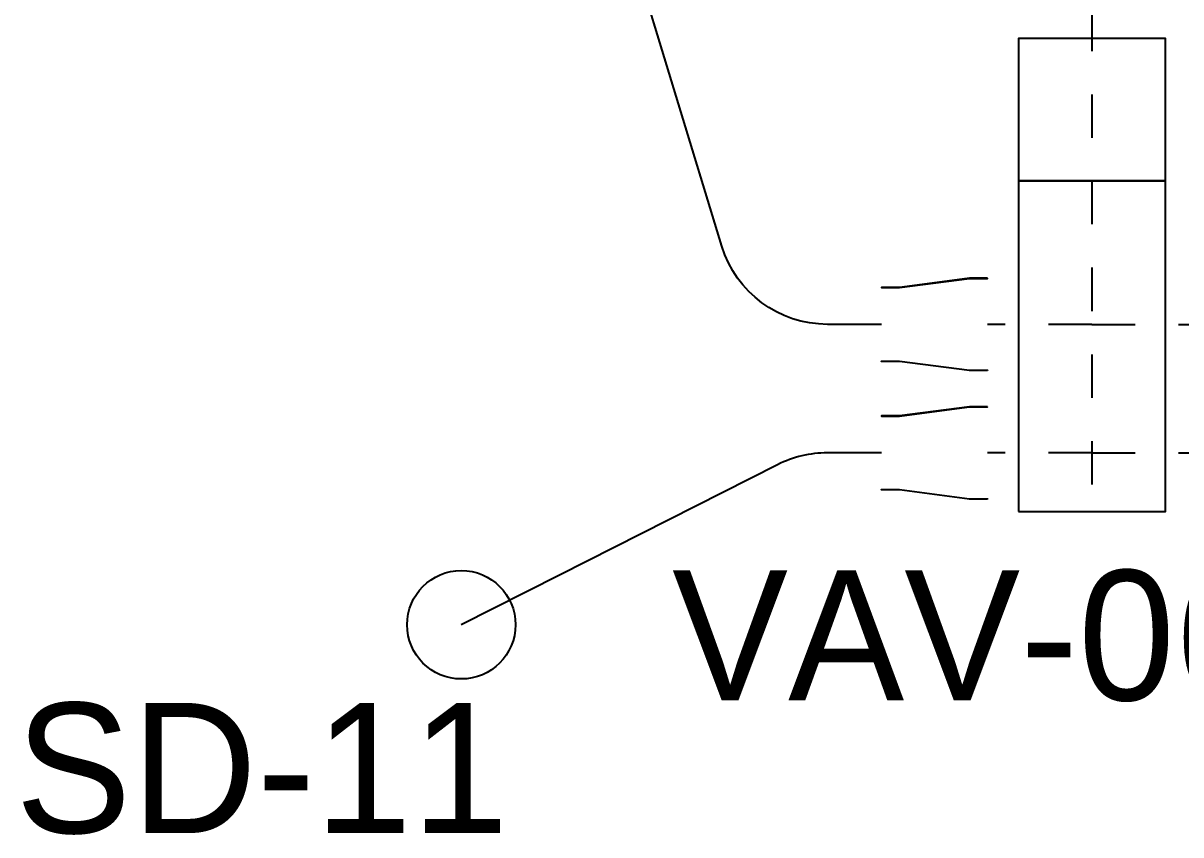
# Model space of a CAD drawing. Header units: metres. Extents: x 0.2 to 42.3, y 0.9 to 39.
# Drawn here: x 36.675 to 39.878, y 3.88 to 6.126 of the extents above; entities that cross this region are included whole.
import ezdxf

# ---------------------------------------------------------------- set-up
doc = ezdxf.new("R2010")
doc.units = ezdxf.units.M
doc.linetypes.add('BSA_LOGICAL_DASHED', pattern=[0.24, 0.12, -0.12])
for name, color, linetype in [('BSA_BRANCH_AXIS', 5, 'Continuous'), ('BSA_BRANCH_LABEL', 3, 'Continuous'), ('BSA_EQUIPMENT_ENVELOPE', 8, 'Continuous'), ('BSA_LOGICAL_DEVICE_AXIS', 8, 'BSA_LOGICAL_DASHED'), ('BSA_REDUCER_MATERIAL', 7, 'Continuous'), ('BSA_TERMINAL_CENTRE', 3, 'Continuous'), ('BSA_VAV_LABEL', 7, 'Continuous')]:
    doc.layers.add(name, color=color, linetype=linetype)

msp = doc.modelspace()

# ---------------------------------------------------------------- linework, layer by layer
at = {"layer": 'BSA_BRANCH_AXIS'}
for points in [[(39.0498, 5.2926), (38.8998, 5.2926, -0.330046), (38.6082, 5.5086), (37.9759, 7.5848), (37.8871, 7.8764)], [(39.0498, 4.937), (38.8998, 4.937, 0.117638), (38.7622, 4.9042), (38.159, 4.599), (37.8871, 4.4614)]]:
    msp.add_lwpolyline(points, format="xyb", dxfattribs=at)
at = {"layer": 'BSA_EQUIPMENT_ENVELOPE'}
for points in [[(39.4284, 5.6895), (39.8348, 5.6895), (39.8348, 6.0832), (39.4284, 6.0832)], [(39.4284, 4.7751), (39.8348, 4.7751), (39.8348, 5.6895), (39.4284, 5.6895)]]:
    msp.add_lwpolyline(points, close=True, dxfattribs=at)
at = {"layer": 'BSA_LOGICAL_DEVICE_AXIS'}
for p, q in [((39.6316, 6.1689), (39.6316, 5.6895)), ((39.6316, 5.6895), (39.6316, 4.7751)), ((39.6316, 5.2926), (39.3427, 5.2926)), ((39.6316, 5.2926), (39.9206, 5.2926)), ((39.6316, 4.937), (39.3427, 4.937)), ((39.6316, 4.937), (39.9206, 4.937))]:
    msp.add_line(p, q, dxfattribs=at)
at = {"layer": 'BSA_REDUCER_MATERIAL'}
for points in [[(39.3427, 5.4204), (39.2927, 5.4204), (39.0998, 5.395), (39.0498, 5.395), (39.0498, 5.3942), (39.0998, 5.3942), (39.2927, 5.4196), (39.3427, 5.4196)], [(39.3427, 5.1648), (39.2927, 5.1648), (39.0998, 5.1902), (39.0498, 5.1902), (39.0498, 5.191), (39.0998, 5.191), (39.2927, 5.1656), (39.3427, 5.1656)], [(39.3427, 5.0648), (39.2927, 5.0648), (39.0998, 5.0394), (39.0498, 5.0394), (39.0498, 5.0386), (39.0998, 5.0386), (39.2927, 5.064), (39.3427, 5.064)], [(39.3427, 4.8092), (39.2927, 4.8092), (39.0998, 4.8346), (39.0498, 4.8346), (39.0498, 4.8354), (39.0998, 4.8354), (39.2927, 4.81), (39.3427, 4.81)]]:
    msp.add_lwpolyline(points, close=True, dxfattribs=at)
at = {"layer": 'BSA_TERMINAL_CENTRE'}
msp.add_circle((37.8871, 4.4614), 0.15, dxfattribs=at)

# ---------------------------------------------------------------- texts
at = {"layer": 'BSA_BRANCH_LABEL'}
msp.add_text('SD-11', height=0.36, dxfattribs=at).set_placement((36.653, 3.8851))
at = {"layer": 'BSA_VAV_LABEL'}
msp.add_text('VAV-06', height=0.36, dxfattribs=at).set_placement((38.4701, 4.2523))

doc.saveas('drawing.dxf')
